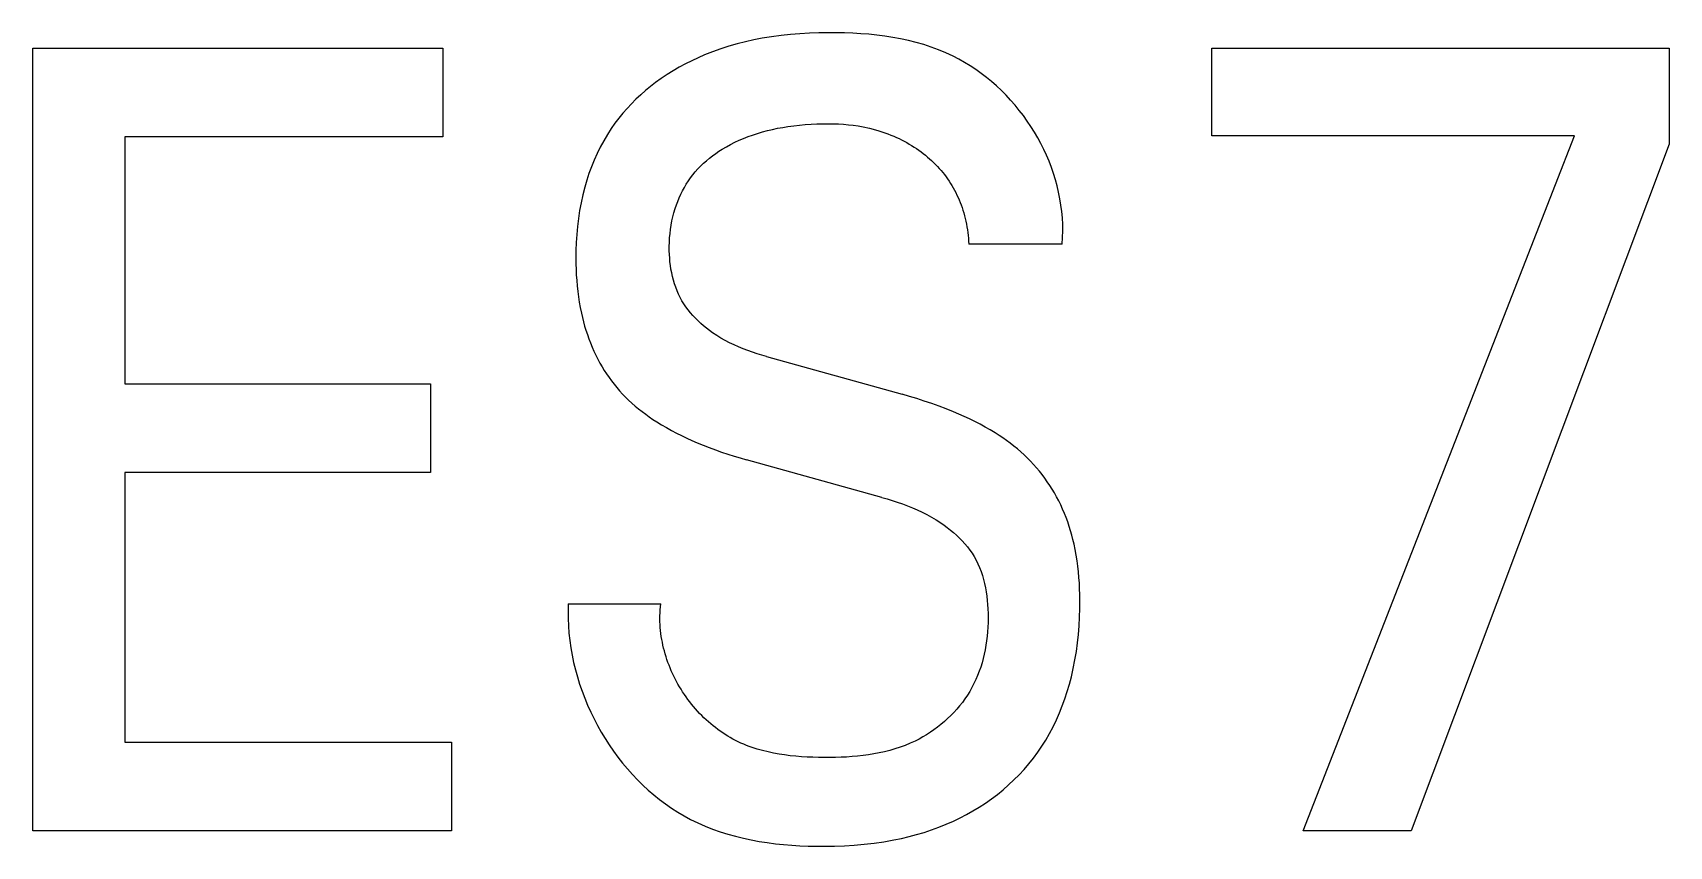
# Model space of a CAD drawing. Extents: x 10 to 656, y -396 to 292.
# Drawn here: x 261.979 to 262.699, y 102.473 to 102.831 of the extents above; entities that cross this region are included whole.
import ezdxf

# ---------------------------------------------------------------- set-up
doc = ezdxf.new("R2010")
doc.units = 0
doc.header["$LTSCALE"] = 5
doc.header["$MEASUREMENT"] = 0
doc.layers.get('0').update_dxf_attribs({"linetype": 'CONTINUOUS'})

msp = doc.modelspace()

# ---------------------------------------------------------------- linework, layer by layer
at = {"color": 7, "linetype": 'Continuous'}
for p, q in [((262.2999, 102.82872), (262.2962, 102.82801)), ((262.30402, 102.8294), (262.2999, 102.82872)), ((262.30815, 102.82995), (262.30402, 102.8294)), ((262.3123, 102.83039), (262.30815, 102.82995)), ((262.31647, 102.83072), (262.3123, 102.83039)), ((262.32065, 102.83096), (262.31647, 102.83072)), ((262.32484, 102.8311), (262.32065, 102.83096)), ((262.32906, 102.83116), (262.32484, 102.8311)), ((262.33259, 102.83115), (262.32906, 102.83116)), ((262.33612, 102.83108), (262.33259, 102.83115)), ((262.33966, 102.83095), (262.33612, 102.83108)), ((262.3432, 102.83075), (262.33966, 102.83095)), ((262.34674, 102.83047), (262.3432, 102.83075)), ((262.35026, 102.83011), (262.34674, 102.83047)), ((262.35376, 102.82966), (262.35026, 102.83011)), ((262.35725, 102.82912), (262.35376, 102.82966)), ((262.36071, 102.82848), (262.35725, 102.82912)), ((261.97898, 102.48018), (261.97898, 102.82433)), ((261.97898, 102.82433), (262.15937, 102.82433)), ((262.15937, 102.82433), (262.15937, 102.78531)), ((262.27804, 102.82279), (262.27452, 102.82141)), ((262.28161, 102.82406), (262.27804, 102.82279)), ((262.28521, 102.82522), (262.28161, 102.82406)), ((262.28885, 102.82626), (262.28521, 102.82522)), ((262.29251, 102.82719), (262.28885, 102.82626)), ((262.2962, 102.82801), (262.29251, 102.82719)), ((262.36414, 102.82775), (262.36071, 102.82848)), ((262.36754, 102.8269), (262.36414, 102.82775)), ((262.3709, 102.82594), (262.36754, 102.8269)), ((262.37421, 102.82485), (262.3709, 102.82594)), ((262.37747, 102.82365), (262.37421, 102.82485)), ((262.38068, 102.82231), (262.37747, 102.82365)), ((262.38383, 102.82084), (262.38068, 102.82231)), ((262.49771, 102.7858), (262.49771, 102.82433)), ((262.49771, 102.82433), (262.69886, 102.82433)), ((262.69886, 102.82433), (262.69886, 102.78214)), ((262.26066, 102.81442), (262.25802, 102.81277)), ((262.26334, 102.81598), (262.26066, 102.81442)), ((262.26607, 102.81746), (262.26334, 102.81598)), ((262.26885, 102.81886), (262.26607, 102.81746)), ((262.27167, 102.82017), (262.26885, 102.81886)), ((262.27452, 102.82141), (262.27167, 102.82017)), ((262.38639, 102.81951), (262.38383, 102.82084)), ((262.38891, 102.81809), (262.38639, 102.81951)), ((262.39138, 102.81658), (262.38891, 102.81809)), ((262.3938, 102.81497), (262.39138, 102.81658)), ((262.39616, 102.81329), (262.3938, 102.81497)), ((262.25069, 102.80749), (262.24851, 102.8057)), ((262.25292, 102.80921), (262.25069, 102.80749)), ((262.25544, 102.81103), (262.25292, 102.80921)), ((262.25802, 102.81277), (262.25544, 102.81103)), ((262.39848, 102.81151), (262.39616, 102.81329)), ((262.40073, 102.80966), (262.39848, 102.81151)), ((262.40293, 102.80774), (262.40073, 102.80966)), ((262.40506, 102.80573), (262.40293, 102.80774)), ((262.24234, 102.79992), (262.24042, 102.79786)), ((262.24434, 102.80191), (262.24234, 102.79992)), ((262.2464, 102.80384), (262.24434, 102.80191)), ((262.24851, 102.8057), (262.2464, 102.80384)), ((262.40713, 102.80366), (262.40506, 102.80573)), ((262.40913, 102.80151), (262.40713, 102.80366)), ((262.41107, 102.7993), (262.40913, 102.80151)), ((262.23678, 102.79356), (262.23508, 102.79132)), ((262.23856, 102.79574), (262.23678, 102.79356)), ((262.24042, 102.79786), (262.23856, 102.79574)), ((262.41294, 102.79703), (262.41107, 102.7993)), ((262.41473, 102.7947), (262.41294, 102.79703)), ((262.41645, 102.79231), (262.41473, 102.7947)), ((262.23174, 102.78637), (262.23013, 102.78366)), ((262.23346, 102.78902), (262.23174, 102.78637)), ((262.23508, 102.79132), (262.23346, 102.78902)), ((262.29166, 102.78469), (262.29362, 102.78546)), ((262.29362, 102.78546), (262.29559, 102.78618)), ((262.29559, 102.78618), (262.29777, 102.78689)), ((262.29777, 102.78689), (262.29997, 102.78754)), ((262.29997, 102.78754), (262.30219, 102.78813)), ((262.30219, 102.78813), (262.30442, 102.78865)), ((262.30442, 102.78865), (262.30666, 102.78913)), ((262.30666, 102.78913), (262.30892, 102.78955)), ((262.30892, 102.78955), (262.31118, 102.78992)), ((262.31118, 102.78992), (262.31372, 102.79027)), ((262.31372, 102.79027), (262.31627, 102.79057)), ((262.31627, 102.79057), (262.31882, 102.7908)), ((262.31882, 102.7908), (262.32138, 102.79098)), ((262.32138, 102.79098), (262.32393, 102.7911)), ((262.32393, 102.7911), (262.3265, 102.79116)), ((262.3265, 102.79116), (262.32906, 102.79116)), ((262.32906, 102.79116), (262.33124, 102.79112)), ((262.33124, 102.79112), (262.33341, 102.79103)), ((262.33341, 102.79103), (262.33559, 102.7909)), ((262.33559, 102.7909), (262.33775, 102.79071)), ((262.33775, 102.79071), (262.33991, 102.79046)), ((262.33991, 102.79046), (262.34207, 102.79015)), ((262.34207, 102.79015), (262.34421, 102.78978)), ((262.34421, 102.78978), (262.34699, 102.78919)), ((262.34699, 102.78919), (262.34974, 102.78848)), ((262.34974, 102.78848), (262.35111, 102.78808)), ((262.35111, 102.78808), (262.35246, 102.78765)), ((262.35246, 102.78765), (262.35381, 102.78719)), ((262.35381, 102.78719), (262.35514, 102.7867)), ((262.35514, 102.7867), (262.35646, 102.78618)), ((262.35646, 102.78618), (262.35777, 102.78563)), ((262.35777, 102.78563), (262.35892, 102.78512)), ((262.41809, 102.78986), (262.41645, 102.79231)), ((262.41961, 102.78743), (262.41809, 102.78986)), ((262.42106, 102.78495), (262.41961, 102.78743)), ((262.65712, 102.7858), (262.49771, 102.7858)), ((262.53777, 102.48018), (262.65712, 102.7858)), ((262.01946, 102.78531), (262.01946, 102.67677)), ((262.15937, 102.78531), (262.01946, 102.78531)), ((262.22863, 102.78089), (262.22723, 102.77806)), ((262.23013, 102.78366), (262.22863, 102.78089)), ((262.2794, 102.77805), (262.28083, 102.77902)), ((262.28083, 102.77902), (262.28228, 102.77994)), ((262.28228, 102.77994), (262.2841, 102.78102)), ((262.2841, 102.78102), (262.28595, 102.78203)), ((262.28595, 102.78203), (262.28782, 102.78298)), ((262.28782, 102.78298), (262.28973, 102.78387)), ((262.28973, 102.78387), (262.29166, 102.78469)), ((262.35892, 102.78512), (262.36006, 102.78458)), ((262.36006, 102.78458), (262.36119, 102.78403)), ((262.36119, 102.78403), (262.36231, 102.78344)), ((262.36231, 102.78344), (262.36341, 102.78284)), ((262.36341, 102.78284), (262.3645, 102.78221)), ((262.3645, 102.78221), (262.36558, 102.78156)), ((262.36558, 102.78156), (262.36665, 102.78088)), ((262.36665, 102.78088), (262.3677, 102.78018)), ((262.3677, 102.78018), (262.36873, 102.77946)), ((262.36873, 102.77946), (262.36975, 102.77872)), ((262.36975, 102.77872), (262.37071, 102.778)), ((262.42243, 102.78243), (262.42106, 102.78495)), ((262.42371, 102.77986), (262.42243, 102.78243)), ((262.42491, 102.77726), (262.42371, 102.77986)), ((262.69886, 102.78214), (262.58538, 102.48018)), ((262.22474, 102.77225), (262.22365, 102.76928)), ((262.22593, 102.77517), (262.22474, 102.77225)), ((262.22723, 102.77806), (262.22593, 102.77517)), ((262.27044, 102.77002), (262.27159, 102.7713)), ((262.27159, 102.7713), (262.27279, 102.77254)), ((262.27279, 102.77254), (262.27403, 102.77373)), ((262.27403, 102.77373), (262.27532, 102.77487)), ((262.27532, 102.77487), (262.27664, 102.77598)), ((262.27664, 102.77598), (262.27801, 102.77703)), ((262.27801, 102.77703), (262.2794, 102.77805)), ((262.37071, 102.778), (262.37165, 102.77726)), ((262.37165, 102.77726), (262.37257, 102.7765)), ((262.37257, 102.7765), (262.37347, 102.77572)), ((262.37347, 102.77572), (262.37436, 102.77491)), ((262.37436, 102.77491), (262.37524, 102.7741)), ((262.37524, 102.7741), (262.37609, 102.77326)), ((262.37609, 102.77326), (262.37692, 102.7724)), ((262.37692, 102.7724), (262.37773, 102.77152)), ((262.37773, 102.77152), (262.37852, 102.77063)), ((262.42603, 102.77462), (262.42491, 102.77726)), ((262.42706, 102.77195), (262.42603, 102.77462)), ((262.428, 102.76925), (262.42706, 102.77195)), ((262.22267, 102.76628), (262.22178, 102.76325)), ((262.22365, 102.76928), (262.22267, 102.76628)), ((262.26561, 102.7631), (262.26646, 102.76455)), ((262.26646, 102.76455), (262.26737, 102.76597)), ((262.26737, 102.76597), (262.26833, 102.76735)), ((262.26833, 102.76735), (262.26935, 102.7687)), ((262.26935, 102.7687), (262.27044, 102.77002)), ((262.37852, 102.77063), (262.37929, 102.76971)), ((262.37929, 102.76971), (262.38003, 102.76878)), ((262.38003, 102.76878), (262.38075, 102.76783)), ((262.38075, 102.76783), (262.38144, 102.76688)), ((262.38144, 102.76688), (262.3821, 102.76591)), ((262.3821, 102.76591), (262.38273, 102.76492)), ((262.38273, 102.76492), (262.38334, 102.76392)), ((262.38334, 102.76392), (262.38393, 102.76291)), ((262.42885, 102.76652), (262.428, 102.76925)), ((262.4296, 102.76376), (262.42885, 102.76652)), ((262.22091, 102.75984), (262.22016, 102.7564)), ((262.22178, 102.76325), (262.22091, 102.75984)), ((262.26213, 102.75542), (262.26272, 102.757)), ((262.26272, 102.757), (262.26336, 102.75856)), ((262.26336, 102.75856), (262.26406, 102.7601)), ((262.26406, 102.7601), (262.2648, 102.76161)), ((262.2648, 102.76161), (262.26561, 102.7631)), ((262.38393, 102.76291), (262.38449, 102.76188)), ((262.38449, 102.76188), (262.38503, 102.76083)), ((262.38503, 102.76083), (262.38554, 102.75978)), ((262.38554, 102.75978), (262.38603, 102.75871)), ((262.38603, 102.75871), (262.38649, 102.75763)), ((262.38649, 102.75763), (262.38694, 102.75654)), ((262.43026, 102.76098), (262.4296, 102.76376)), ((262.43082, 102.75818), (262.43026, 102.76098)), ((262.43128, 102.75536), (262.43082, 102.75818)), ((262.219, 102.74946), (262.21858, 102.74596)), ((262.21952, 102.75294), (262.219, 102.74946)), ((262.22016, 102.7564), (262.21952, 102.75294)), ((262.26017, 102.74838), (262.26058, 102.75021)), ((262.26058, 102.75021), (262.26105, 102.75202)), ((262.26105, 102.75202), (262.26159, 102.75382)), ((262.26159, 102.75382), (262.26213, 102.75542)), ((262.38694, 102.75654), (262.38735, 102.75544)), ((262.38735, 102.75544), (262.38775, 102.75433)), ((262.38775, 102.75433), (262.38814, 102.75313)), ((262.38814, 102.75313), (262.38851, 102.75192)), ((262.38851, 102.75192), (262.38885, 102.75069)), ((262.38885, 102.75069), (262.38917, 102.74947)), ((262.38917, 102.74947), (262.38945, 102.74823)), ((262.43164, 102.75253), (262.43128, 102.75536)), ((262.4319, 102.74969), (262.43164, 102.75253)), ((262.43205, 102.74683), (262.4319, 102.74969)), ((262.21827, 102.74246), (262.21805, 102.73894)), ((262.21858, 102.74596), (262.21827, 102.74246)), ((262.25915, 102.74096), (262.25931, 102.74283)), ((262.25931, 102.74283), (262.25954, 102.74469)), ((262.25954, 102.74469), (262.25982, 102.74654)), ((262.25982, 102.74654), (262.26017, 102.74838)), ((262.38945, 102.74823), (262.38971, 102.74699)), ((262.38971, 102.74699), (262.38994, 102.74575)), ((262.38994, 102.74575), (262.39014, 102.7445)), ((262.39014, 102.7445), (262.39031, 102.74325)), ((262.39031, 102.74325), (262.39046, 102.742)), ((262.43202, 102.7411), (262.43209, 102.74397)), ((262.43209, 102.74397), (262.43205, 102.74683)), ((262.21792, 102.73542), (262.21789, 102.73189)), ((262.21805, 102.73894), (262.21792, 102.73542)), ((262.25899, 102.7372), (262.25904, 102.73908)), ((262.259, 102.73531), (262.25899, 102.7372)), ((262.25906, 102.73366), (262.259, 102.73531)), ((262.25904, 102.73908), (262.25915, 102.74096)), ((262.39046, 102.742), (262.39058, 102.74074)), ((262.39058, 102.74074), (262.39067, 102.73949)), ((262.39067, 102.73949), (262.39073, 102.73824)), ((262.43184, 102.73824), (262.39073, 102.73824)), ((262.43184, 102.73824), (262.43202, 102.7411)), ((262.21789, 102.73189), (262.21791, 102.72947)), ((262.21791, 102.72947), (262.21798, 102.72705)), ((262.25916, 102.73202), (262.25906, 102.73366)), ((262.2593, 102.73037), (262.25916, 102.73202)), ((262.2595, 102.72874), (262.2593, 102.73037)), ((262.25974, 102.72711), (262.2595, 102.72874)), ((262.21798, 102.72705), (262.21809, 102.72463)), ((262.21809, 102.72463), (262.21825, 102.72222)), ((262.21825, 102.72222), (262.21846, 102.71981)), ((262.26004, 102.72549), (262.25974, 102.72711)), ((262.26039, 102.72389), (262.26004, 102.72549)), ((262.2608, 102.7223), (262.26039, 102.72389)), ((262.26127, 102.72074), (262.2608, 102.7223)), ((262.2618, 102.7192), (262.26127, 102.72074)), ((262.21846, 102.71981), (262.21872, 102.71741)), ((262.21872, 102.71741), (262.21903, 102.71501)), ((262.21903, 102.71501), (262.2194, 102.71263)), ((262.26238, 102.71768), (262.2618, 102.7192)), ((262.26304, 102.71619), (262.26238, 102.71768)), ((262.26376, 102.71474), (262.26304, 102.71619)), ((262.26454, 102.71332), (262.26376, 102.71474)), ((262.2194, 102.71263), (262.21983, 102.71025)), ((262.21983, 102.71025), (262.22031, 102.70788)), ((262.22031, 102.70788), (262.22075, 102.70597)), ((262.26539, 102.71194), (262.26454, 102.71332)), ((262.2663, 102.71059), (262.26539, 102.71194)), ((262.26727, 102.70928), (262.2663, 102.71059)), ((262.26829, 102.708), (262.26727, 102.70928)), ((262.26936, 102.70676), (262.26829, 102.708)), ((262.27048, 102.70556), (262.26936, 102.70676)), ((262.22075, 102.70597), (262.22124, 102.70406)), ((262.22124, 102.70406), (262.22176, 102.70216)), ((262.22176, 102.70216), (262.22233, 102.70028)), ((262.22233, 102.70028), (262.22295, 102.69841)), ((262.27165, 102.7044), (262.27048, 102.70556)), ((262.27286, 102.70328), (262.27165, 102.7044)), ((262.2741, 102.7022), (262.27286, 102.70328)), ((262.27538, 102.70116), (262.2741, 102.7022)), ((262.27668, 102.70017), (262.27538, 102.70116)), ((262.27802, 102.69921), (262.27668, 102.70017)), ((262.27984, 102.698), (262.27802, 102.69921)), ((262.22295, 102.69841), (262.22361, 102.69655)), ((262.22361, 102.69655), (262.22431, 102.69472)), ((262.22431, 102.69472), (262.22506, 102.6929)), ((262.22506, 102.6929), (262.22585, 102.69109)), ((262.2817, 102.69686), (262.27984, 102.698)), ((262.2836, 102.69579), (262.2817, 102.69686)), ((262.28553, 102.69479), (262.2836, 102.69579)), ((262.28749, 102.69385), (262.28553, 102.69479)), ((262.28948, 102.69297), (262.28749, 102.69385)), ((262.29149, 102.69214), (262.28948, 102.69297)), ((262.29352, 102.69136), (262.29149, 102.69214)), ((262.22585, 102.69109), (262.2267, 102.68931)), ((262.2267, 102.68931), (262.22758, 102.68756)), ((262.22758, 102.68756), (262.22848, 102.6859)), ((262.22848, 102.6859), (262.22941, 102.68427)), ((262.29557, 102.69064), (262.29352, 102.69136)), ((262.29763, 102.68996), (262.29557, 102.69064)), ((262.29971, 102.68932), (262.29763, 102.68996)), ((262.30179, 102.68872), (262.29971, 102.68932)), ((262.30179, 102.68872), (262.36136, 102.67214)), ((262.22941, 102.68427), (262.23039, 102.68267)), ((262.23039, 102.68267), (262.23141, 102.68109)), ((262.23141, 102.68109), (262.23248, 102.67954)), ((262.23248, 102.67954), (262.23358, 102.67802)), ((262.23358, 102.67802), (262.23473, 102.67653)), ((262.01946, 102.67677), (262.15391, 102.67677)), ((262.15391, 102.67677), (262.15391, 102.63775)), ((262.23473, 102.67653), (262.23591, 102.67507)), ((262.23591, 102.67507), (262.23714, 102.67365)), ((262.23714, 102.67365), (262.2384, 102.67227)), ((262.2384, 102.67227), (262.2397, 102.67092)), ((262.2397, 102.67092), (262.2411, 102.66956)), ((262.36465, 102.6712), (262.36136, 102.67214)), ((262.36792, 102.67022), (262.36465, 102.6712)), ((262.2411, 102.66956), (262.24253, 102.66823)), ((262.24253, 102.66823), (262.244, 102.66695)), ((262.244, 102.66695), (262.24551, 102.66571)), ((262.24551, 102.66571), (262.24705, 102.66451)), ((262.24705, 102.66451), (262.24861, 102.66334)), ((262.24861, 102.66334), (262.2502, 102.66221)), ((262.37117, 102.66918), (262.36792, 102.67022)), ((262.37441, 102.66809), (262.37117, 102.66918)), ((262.37763, 102.66695), (262.37441, 102.66809)), ((262.38082, 102.66574), (262.37763, 102.66695)), ((262.38399, 102.66447), (262.38082, 102.66574)), ((262.38637, 102.66346), (262.38399, 102.66447)), ((262.38873, 102.66241), (262.38637, 102.66346)), ((262.2502, 102.66221), (262.25182, 102.66111)), ((262.25182, 102.66111), (262.25345, 102.66005)), ((262.25345, 102.66005), (262.25558, 102.65873)), ((262.25558, 102.65873), (262.25774, 102.65747)), ((262.25774, 102.65747), (262.25993, 102.65626)), ((262.25993, 102.65626), (262.26214, 102.65509)), ((262.39107, 102.66132), (262.38873, 102.66241)), ((262.39339, 102.66018), (262.39107, 102.66132)), ((262.39568, 102.65899), (262.39339, 102.66018)), ((262.39794, 102.65775), (262.39568, 102.65899)), ((262.40018, 102.65646), (262.39794, 102.65775)), ((262.40238, 102.65512), (262.40018, 102.65646)), ((262.26214, 102.65509), (262.26438, 102.65397)), ((262.26438, 102.65397), (262.26664, 102.65289)), ((262.26664, 102.65289), (262.26892, 102.65186)), ((262.26892, 102.65186), (262.27121, 102.65086)), ((262.27121, 102.65086), (262.27388, 102.64977)), ((262.27388, 102.64977), (262.27656, 102.64872)), ((262.27656, 102.64872), (262.27926, 102.64772)), ((262.40406, 102.65404), (262.40238, 102.65512)), ((262.40572, 102.65293), (262.40406, 102.65404)), ((262.40735, 102.65178), (262.40572, 102.65293)), ((262.40896, 102.65059), (262.40735, 102.65178)), ((262.41054, 102.64937), (262.40896, 102.65059)), ((262.41209, 102.64811), (262.41054, 102.64937)), ((262.27926, 102.64772), (262.28198, 102.64676)), ((262.28198, 102.64676), (262.28471, 102.64585)), ((262.28471, 102.64585), (262.28746, 102.64498)), ((262.28746, 102.64498), (262.29021, 102.64415)), ((262.29021, 102.64415), (262.29298, 102.64336)), ((262.35255, 102.62677), (262.29298, 102.64336)), ((262.4136, 102.64681), (262.41209, 102.64811)), ((262.41509, 102.64547), (262.4136, 102.64681)), ((262.41653, 102.64409), (262.41509, 102.64547)), ((262.4179, 102.64271), (262.41653, 102.64409)), ((262.41922, 102.64129), (262.4179, 102.64271)), ((262.01946, 102.63775), (262.01946, 102.51921)), ((262.15391, 102.63775), (262.01946, 102.63775)), ((262.42052, 102.63984), (262.41922, 102.64129)), ((262.42177, 102.63835), (262.42052, 102.63984)), ((262.42298, 102.63683), (262.42177, 102.63835)), ((262.42415, 102.63528), (262.42298, 102.63683)), ((262.42528, 102.63369), (262.42415, 102.63528)), ((262.42636, 102.63208), (262.42528, 102.63369)), ((262.4274, 102.63043), (262.42636, 102.63208)), ((262.4284, 102.62876), (262.4274, 102.63043)), ((262.42935, 102.62707), (262.4284, 102.62876)), ((262.35255, 102.62677), (262.35481, 102.62612)), ((262.35481, 102.62612), (262.35706, 102.62544)), ((262.35706, 102.62544), (262.3593, 102.62471)), ((262.3593, 102.62471), (262.36153, 102.62393)), ((262.36153, 102.62393), (262.36373, 102.6231)), ((262.36373, 102.6231), (262.36592, 102.62222)), ((262.36592, 102.62222), (262.36808, 102.62129)), ((262.36808, 102.62129), (262.37021, 102.62028)), ((262.37021, 102.62028), (262.37232, 102.61922)), ((262.43029, 102.62528), (262.42935, 102.62707)), ((262.43118, 102.62346), (262.43029, 102.62528)), ((262.43202, 102.62162), (262.43118, 102.62346)), ((262.43281, 102.61976), (262.43202, 102.62162)), ((262.37232, 102.61922), (262.37439, 102.61808)), ((262.37439, 102.61808), (262.37643, 102.61687)), ((262.37643, 102.61687), (262.37842, 102.61558)), ((262.37842, 102.61558), (262.37987, 102.61457)), ((262.37987, 102.61457), (262.38129, 102.61353)), ((262.38129, 102.61353), (262.38268, 102.61244)), ((262.43356, 102.61788), (262.43281, 102.61976)), ((262.43425, 102.61598), (262.43356, 102.61788)), ((262.4349, 102.61406), (262.43425, 102.61598)), ((262.43551, 102.61213), (262.4349, 102.61406)), ((262.38268, 102.61244), (262.38403, 102.6113)), ((262.38403, 102.6113), (262.38535, 102.61012)), ((262.38535, 102.61012), (262.38662, 102.60891)), ((262.38662, 102.60891), (262.38784, 102.60765)), ((262.38784, 102.60765), (262.38901, 102.60634)), ((262.38901, 102.60634), (262.39013, 102.605)), ((262.43606, 102.61018), (262.43551, 102.61213)), ((262.43657, 102.60822), (262.43606, 102.61018)), ((262.43704, 102.60626), (262.43657, 102.60822)), ((262.43755, 102.60383), (262.43704, 102.60626)), ((262.39013, 102.605), (262.39118, 102.60362)), ((262.39118, 102.60362), (262.39217, 102.6022)), ((262.39217, 102.6022), (262.3931, 102.60074)), ((262.3931, 102.60074), (262.39395, 102.59924)), ((262.39395, 102.59924), (262.39476, 102.5976)), ((262.438, 102.6014), (262.43755, 102.60383)), ((262.43838, 102.59895), (262.438, 102.6014)), ((262.43871, 102.59649), (262.43838, 102.59895)), ((262.39476, 102.5976), (262.3955, 102.59593)), ((262.3955, 102.59593), (262.39616, 102.59422)), ((262.39616, 102.59422), (262.39674, 102.59248)), ((262.39674, 102.59248), (262.39725, 102.5907)), ((262.43898, 102.59403), (262.43871, 102.59649)), ((262.4392, 102.59156), (262.43898, 102.59403)), ((262.43937, 102.58909), (262.4392, 102.59156)), ((262.39725, 102.5907), (262.39769, 102.5889)), ((262.39769, 102.5889), (262.39807, 102.58708)), ((262.39807, 102.58708), (262.39838, 102.58524)), ((262.39838, 102.58524), (262.39864, 102.58338)), ((262.43949, 102.58661), (262.43937, 102.58909)), ((262.43957, 102.58413), (262.43949, 102.58661)), ((262.4396, 102.58165), (262.43957, 102.58413)), ((262.21453, 102.57994), (262.21444, 102.57673)), ((262.21444, 102.57673), (262.21446, 102.5735)), ((262.21453, 102.57994), (262.25523, 102.57994)), ((262.25491, 102.57604), (262.25498, 102.57734)), ((262.25498, 102.57734), (262.25509, 102.57864)), ((262.25509, 102.57864), (262.25523, 102.57994)), ((262.39864, 102.58338), (262.39885, 102.58151)), ((262.39885, 102.58151), (262.39901, 102.57963)), ((262.39901, 102.57963), (262.39912, 102.57775)), ((262.39912, 102.57775), (262.39919, 102.57574)), ((262.43948, 102.57408), (262.43959, 102.57786)), ((262.43959, 102.57786), (262.4396, 102.58165)), ((262.21446, 102.5735), (262.21459, 102.57027)), ((262.21459, 102.57027), (262.21484, 102.56704)), ((262.25486, 102.57343), (262.25487, 102.57474)), ((262.25488, 102.57213), (262.25486, 102.57343)), ((262.25487, 102.57474), (262.25491, 102.57604)), ((262.25494, 102.57083), (262.25488, 102.57213)), ((262.25503, 102.56953), (262.25494, 102.57083)), ((262.25515, 102.56823), (262.25503, 102.56953)), ((262.39911, 102.56972), (262.39899, 102.56772)), ((262.39919, 102.57172), (262.39911, 102.56972)), ((262.39919, 102.57574), (262.39922, 102.57373)), ((262.39922, 102.57373), (262.39919, 102.57172)), ((262.43897, 102.56652), (262.43927, 102.5703)), ((262.43927, 102.5703), (262.43948, 102.57408)), ((262.21484, 102.56704), (262.2152, 102.56381)), ((262.2152, 102.56381), (262.21566, 102.56059)), ((262.2553, 102.56693), (262.25515, 102.56823)), ((262.25548, 102.56564), (262.2553, 102.56693)), ((262.25569, 102.56435), (262.25548, 102.56564)), ((262.25593, 102.56307), (262.25569, 102.56435)), ((262.2562, 102.56179), (262.25593, 102.56307)), ((262.39857, 102.56375), (262.39828, 102.56178)), ((262.39881, 102.56573), (262.39857, 102.56375)), ((262.39899, 102.56772), (262.39881, 102.56573)), ((262.43805, 102.55902), (262.43856, 102.56276)), ((262.43856, 102.56276), (262.43897, 102.56652)), ((262.21566, 102.56059), (262.21624, 102.55737)), ((262.21624, 102.55737), (262.21691, 102.55417)), ((262.2565, 102.56051), (262.2562, 102.56179)), ((262.25682, 102.55924), (262.2565, 102.56051)), ((262.25718, 102.55798), (262.25682, 102.55924)), ((262.25756, 102.55673), (262.25718, 102.55798)), ((262.25797, 102.55548), (262.25756, 102.55673)), ((262.2584, 102.55424), (262.25797, 102.55548)), ((262.39707, 102.55595), (262.39655, 102.55405)), ((262.39753, 102.55788), (262.39707, 102.55595)), ((262.39793, 102.55982), (262.39753, 102.55788)), ((262.39828, 102.56178), (262.39793, 102.55982)), ((262.4367, 102.55157), (262.43743, 102.55528)), ((262.43743, 102.55528), (262.43805, 102.55902)), ((262.21691, 102.55417), (262.21769, 102.55098)), ((262.21769, 102.55098), (262.21857, 102.54781)), ((262.25887, 102.55301), (262.2584, 102.55424)), ((262.25936, 102.55179), (262.25887, 102.55301)), ((262.25987, 102.55057), (262.25936, 102.55179)), ((262.26041, 102.54937), (262.25987, 102.55057)), ((262.26097, 102.54818), (262.26041, 102.54937)), ((262.26156, 102.547), (262.26097, 102.54818)), ((262.39461, 102.54847), (262.39384, 102.54666)), ((262.39532, 102.5503), (262.39461, 102.54847)), ((262.39596, 102.55216), (262.39532, 102.5503)), ((262.39655, 102.55405), (262.39596, 102.55216)), ((262.43585, 102.54788), (262.4367, 102.55157)), ((262.21857, 102.54781), (262.21956, 102.54466)), ((262.21956, 102.54466), (262.22064, 102.54154)), ((262.22064, 102.54154), (262.22181, 102.53845)), ((262.26217, 102.54583), (262.26156, 102.547)), ((262.26281, 102.54468), (262.26217, 102.54583)), ((262.26347, 102.54354), (262.26281, 102.54468)), ((262.26415, 102.54241), (262.26347, 102.54354)), ((262.26487, 102.54127), (262.26415, 102.54241)), ((262.26562, 102.54014), (262.26487, 102.54127)), ((262.39113, 102.54143), (262.39011, 102.5398)), ((262.3921, 102.54314), (262.39113, 102.54143)), ((262.393, 102.54489), (262.3921, 102.54314)), ((262.39384, 102.54666), (262.393, 102.54489)), ((262.43302, 102.53825), (262.43406, 102.54143)), ((262.43406, 102.54143), (262.435, 102.54464)), ((262.435, 102.54464), (262.43585, 102.54788)), ((262.22181, 102.53845), (262.22308, 102.53539)), ((262.22308, 102.53539), (262.22444, 102.53237)), ((262.26639, 102.53903), (262.26562, 102.54014)), ((262.26717, 102.53794), (262.26639, 102.53903)), ((262.26799, 102.53687), (262.26717, 102.53794)), ((262.26882, 102.53581), (262.26799, 102.53687)), ((262.26967, 102.53477), (262.26882, 102.53581)), ((262.27055, 102.53375), (262.26967, 102.53477)), ((262.27144, 102.53275), (262.27055, 102.53375)), ((262.38547, 102.53365), (262.38417, 102.53222)), ((262.38671, 102.53513), (262.38547, 102.53365)), ((262.3879, 102.53665), (262.38671, 102.53513)), ((262.38904, 102.53821), (262.3879, 102.53665)), ((262.39011, 102.5398), (262.38904, 102.53821)), ((262.43064, 102.53199), (262.43188, 102.5351)), ((262.43188, 102.5351), (262.43302, 102.53825)), ((262.22444, 102.53237), (262.22589, 102.52939)), ((262.22589, 102.52939), (262.22744, 102.52645)), ((262.22744, 102.52645), (262.22906, 102.52356)), ((262.27235, 102.53177), (262.27144, 102.53275)), ((262.27329, 102.53081), (262.27235, 102.53177)), ((262.27424, 102.52987), (262.27329, 102.53081)), ((262.27521, 102.52896), (262.27424, 102.52987)), ((262.2762, 102.52806), (262.27521, 102.52896)), ((262.2772, 102.52719), (262.2762, 102.52806)), ((262.27823, 102.52635), (262.2772, 102.52719)), ((262.27927, 102.52552), (262.27823, 102.52635)), ((262.37849, 102.52692), (262.37697, 102.52572)), ((262.37998, 102.52818), (262.37849, 102.52692)), ((262.38142, 102.52948), (262.37998, 102.52818)), ((262.38282, 102.53082), (262.38142, 102.52948)), ((262.38417, 102.53222), (262.38282, 102.53082)), ((262.42783, 102.52592), (262.42929, 102.52893)), ((262.42929, 102.52893), (262.43064, 102.53199)), ((262.01946, 102.51921), (262.16314, 102.51921)), ((262.16314, 102.51921), (262.16314, 102.48018)), ((262.22906, 102.52356), (262.23078, 102.52073)), ((262.23078, 102.52073), (262.23257, 102.51795)), ((262.28032, 102.52473), (262.27927, 102.52552)), ((262.28139, 102.52395), (262.28032, 102.52473)), ((262.28248, 102.52321), (262.28139, 102.52395)), ((262.28358, 102.52249), (262.28248, 102.52321)), ((262.2847, 102.52179), (262.28358, 102.52249)), ((262.28583, 102.52113), (262.2847, 102.52179)), ((262.28698, 102.52049), (262.28583, 102.52113)), ((262.28813, 102.51989), (262.28698, 102.52049)), ((262.28931, 102.51931), (262.28813, 102.51989)), ((262.29051, 102.51875), (262.28931, 102.51931)), ((262.36714, 102.51964), (262.36497, 102.51864)), ((262.36885, 102.52051), (262.36714, 102.51964)), ((262.37053, 102.52144), (262.36885, 102.52051)), ((262.37219, 102.52243), (262.37053, 102.52144)), ((262.37382, 102.52347), (262.37219, 102.52243)), ((262.37541, 102.52457), (262.37382, 102.52347)), ((262.37697, 102.52572), (262.37541, 102.52457)), ((262.42288, 102.51736), (262.42459, 102.52008)), ((262.42459, 102.52008), (262.42627, 102.52297)), ((262.42627, 102.52297), (262.42783, 102.52592)), ((262.23257, 102.51795), (262.23445, 102.51522)), ((262.23445, 102.51522), (262.23641, 102.51256)), ((262.23641, 102.51256), (262.23845, 102.50996)), ((262.29171, 102.51823), (262.29051, 102.51875)), ((262.29293, 102.51773), (262.29171, 102.51823)), ((262.29415, 102.51726), (262.29293, 102.51773)), ((262.29539, 102.51682), (262.29415, 102.51726)), ((262.2977, 102.51607), (262.29539, 102.51682)), ((262.30005, 102.51541), (262.2977, 102.51607)), ((262.30242, 102.51482), (262.30005, 102.51541)), ((262.30482, 102.51431), (262.30242, 102.51482)), ((262.30725, 102.51387), (262.30482, 102.51431)), ((262.3097, 102.5135), (262.30725, 102.51387)), ((262.31216, 102.51319), (262.3097, 102.5135)), ((262.31464, 102.51294), (262.31216, 102.51319)), ((262.31713, 102.51274), (262.31464, 102.51294)), ((262.31964, 102.51258), (262.31713, 102.51274)), ((262.32214, 102.51248), (262.31964, 102.51258)), ((262.32466, 102.51241), (262.32214, 102.51248)), ((262.32717, 102.51238), (262.32466, 102.51241)), ((262.32963, 102.51238), (262.32717, 102.51238)), ((262.33208, 102.51242), (262.32963, 102.51238)), ((262.33453, 102.51249), (262.33208, 102.51242)), ((262.33697, 102.51261), (262.33453, 102.51249)), ((262.33939, 102.51277), (262.33697, 102.51261)), ((262.34181, 102.51298), (262.33939, 102.51277)), ((262.34422, 102.51324), (262.34181, 102.51298)), ((262.34661, 102.51356), (262.34422, 102.51324)), ((262.34898, 102.51394), (262.34661, 102.51356)), ((262.35134, 102.51439), (262.34898, 102.51394)), ((262.35367, 102.5149), (262.35134, 102.51439)), ((262.35599, 102.51549), (262.35367, 102.5149)), ((262.35827, 102.51615), (262.35599, 102.51549)), ((262.36054, 102.51689), (262.35827, 102.51615)), ((262.36277, 102.51772), (262.36054, 102.51689)), ((262.36497, 102.51864), (262.36277, 102.51772)), ((262.41714, 102.50962), (262.41915, 102.51213)), ((262.41915, 102.51213), (262.42106, 102.51472)), ((262.42106, 102.51472), (262.42288, 102.51736)), ((262.23845, 102.50996), (262.24056, 102.50744)), ((262.24056, 102.50744), (262.24275, 102.50498)), ((262.24275, 102.50498), (262.24501, 102.5026)), ((262.4106, 102.50255), (262.41286, 102.50483)), ((262.41286, 102.50483), (262.41505, 102.50719)), ((262.41505, 102.50719), (262.41714, 102.50962)), ((262.24501, 102.5026), (262.24734, 102.5003)), ((262.24734, 102.5003), (262.24974, 102.49809)), ((262.24974, 102.49809), (262.25221, 102.49596)), ((262.40331, 102.49619), (262.40583, 102.49823)), ((262.40583, 102.49823), (262.40825, 102.50035)), ((262.40825, 102.50035), (262.4106, 102.50255)), ((262.25221, 102.49596), (262.25474, 102.49392)), ((262.25474, 102.49392), (262.25733, 102.49197)), ((262.25733, 102.49197), (262.25999, 102.49012)), ((262.39258, 102.4889), (262.39535, 102.49058)), ((262.39535, 102.49058), (262.39807, 102.49236)), ((262.39807, 102.49236), (262.40072, 102.49423)), ((262.40072, 102.49423), (262.40331, 102.49619)), ((262.25999, 102.49012), (262.26271, 102.48838)), ((262.26271, 102.48838), (262.26549, 102.48673)), ((262.26549, 102.48673), (262.26832, 102.4852)), ((262.26832, 102.4852), (262.27148, 102.48365)), ((262.27148, 102.48365), (262.27471, 102.48222)), ((262.38079, 102.48303), (262.38395, 102.48441)), ((262.38395, 102.48441), (262.38687, 102.48582)), ((262.38687, 102.48582), (262.38975, 102.48731)), ((262.38975, 102.48731), (262.39258, 102.4889)), ((262.16314, 102.48018), (261.97898, 102.48018)), ((262.27471, 102.48222), (262.27798, 102.48093)), ((262.27798, 102.48093), (262.28131, 102.47975)), ((262.28131, 102.47975), (262.28469, 102.47868)), ((262.28469, 102.47868), (262.2881, 102.47773)), ((262.2881, 102.47773), (262.29156, 102.47689)), ((262.29156, 102.47689), (262.29505, 102.47615)), ((262.29505, 102.47615), (262.29857, 102.4755)), ((262.35342, 102.47535), (262.35773, 102.47612)), ((262.35773, 102.47612), (262.36109, 102.47682)), ((262.36109, 102.47682), (262.36444, 102.47761)), ((262.36444, 102.47761), (262.36777, 102.4785)), ((262.36777, 102.4785), (262.37108, 102.47948)), ((262.37108, 102.47948), (262.37435, 102.48056)), ((262.37435, 102.48056), (262.37759, 102.48174)), ((262.37759, 102.48174), (262.38079, 102.48303)), ((262.58538, 102.48018), (262.53777, 102.48018)), ((262.29857, 102.4755), (262.30211, 102.47495)), ((262.30211, 102.47495), (262.30567, 102.47449)), ((262.30567, 102.47449), (262.30924, 102.47412)), ((262.30924, 102.47412), (262.31283, 102.47382)), ((262.31283, 102.47382), (262.31642, 102.4736)), ((262.31642, 102.4736), (262.32001, 102.47345)), ((262.32001, 102.47345), (262.32359, 102.47337)), ((262.32359, 102.47337), (262.32717, 102.47336)), ((262.32717, 102.47336), (262.3316, 102.47342)), ((262.3316, 102.47342), (262.336, 102.47358)), ((262.336, 102.47358), (262.34038, 102.47384)), ((262.34038, 102.47384), (262.34475, 102.47422)), ((262.34475, 102.47422), (262.34909, 102.47472)), ((262.34909, 102.47472), (262.35342, 102.47535))]:
    msp.add_line(p, q, dxfattribs=at)

doc.saveas('drawing.dxf')
